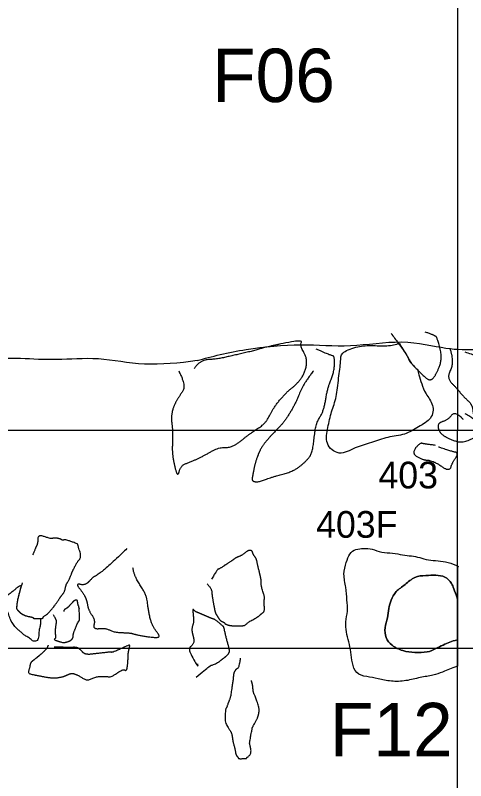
# Model space of a CAD drawing. Extents: x -160.1 to -89.2, y -288.3 to -253.8.
# Drawn here: x -136.14 to -131.92, y -273.28 to -266.12 of the extents above; entities that cross this region are included whole.
import ezdxf

# ---------------------------------------------------------------- set-up
doc = ezdxf.new("R2010")
doc.units = 0
for name, color, linetype in [('Contexts', 7, 'Continuous'), ('Feature Numbers', 7, 'Continuous'), ('Features', 7, 'Continuous'), ('House Outline', 7, 'Continuous'), ('Quadrats', 7, 'Continuous'), ('Stone_Masonry', 7, 'Continuous'), ('Unit Numbers', 7, 'Continuous')]:
    doc.layers.add(name, color=color, linetype=linetype)

msp = doc.modelspace()

# ---------------------------------------------------------------- linework, layer by layer
at = {"layer": 'Features'}
for p, q in [((-131.9999, -271.275), (-131.9999, -271.584)), ((-131.9999, -271.586), (-131.9999, -271.966)), ((-131.9999, -271.966), (-131.9989, -271.967)), ((-131.9999, -271.967), (-131.9999, -272.213))]:
    msp.add_line(p, q, dxfattribs=at)
for points in [[(-134.4389, -269.352), (-134.6099, -269.375), (-134.9439, -269.408), (-135.3689, -269.314), (-135.7669, -269.353), (-136.0879, -269.328), (-136.4399, -269.333), (-136.6769, -269.331), (-137.0559, -269.376), (-136.9419, -269.138), (-136.9429, -268.942), (-137.0589, -268.69), (-136.9669, -268.421), (-137.1139, -268.135), (-136.9119, -268.026), (-136.8779, -267.817), (-136.8659, -267.6), (-136.9509, -267.353), (-136.9169, -267.146), (-136.9129, -266.881), (-136.9979, -266.622), (-136.8059, -266.394), (-136.9169, -266.165), (-136.8029, -265.952), (-136.7379, -265.726), (-136.8189, -265.502), (-136.7629, -265.356), (-136.8899, -265.262), (-136.7259, -264.959), (-136.8109, -264.694), (-136.7419, -264.459), (-136.5699, -264.342), (-136.2629, -264.417), (-135.8409, -264.318), (-135.3479, -264.373), (-134.8339, -264.284), (-134.3339, -264.427), (-133.8169, -264.394), (-133.3299, -264.499), (-132.8099, -264.321), (-132.2969, -264.442), (-131.7819, -264.429), (-131.2549, -264.391), (-130.8479, -264.382), (-130.6259, -264.379)], [(-134.4389, -269.352), (-134.3059, -269.312), (-133.9879, -269.238), (-133.4539, -269.186), (-133.0109, -269.234), (-132.5129, -269.144), (-132.0789, -269.254), (-131.8289, -269.244), (-131.4639, -269.244), (-131.0579, -269.293), (-130.5099, -269.095), (-130.0429, -269.284), (-129.5609, -269.293), (-129.1319, -269.246), (-128.6249, -269.186), (-128.6229, -268.707), (-128.4629, -268.358), (-128.3909, -267.945), (-128.3179, -267.593), (-128.2549, -267.212), (-128.1409, -266.548), (-128.0879, -266.084), (-127.9279, -265.642), (-128.0689, -265.345), (-128.1609, -265.183), (-128.2139, -265.111)], [(-131.9999, -272.213), (-132.0339, -272.225), (-132.0719, -272.239), (-132.1369, -272.267), (-132.2249, -272.299), (-132.3479, -272.316), (-132.4809, -272.353), (-132.6219, -272.359), (-132.7449, -272.326), (-132.8499, -272.313), (-132.9569, -272.284), (-132.9859, -272.18), (-132.9989, -272.08), (-133.0139, -271.985), (-133.0439, -271.892), (-133.0509, -271.798), (-133.0249, -271.697), (-133.0369, -271.593), (-133.0409, -271.476), (-133.0739, -271.347), (-133.0409, -271.239), (-133.0129, -271.156), (-132.9529, -271.113), (-132.8799, -271.111), (-132.7989, -271.11), (-132.7129, -271.154), (-132.6049, -271.148), (-132.5129, -271.174), (-132.4299, -271.179), (-132.3539, -271.193), (-132.2729, -271.221), (-132.1829, -271.223), (-132.0859, -271.238), (-132.0229, -271.263), (-131.9909, -271.28)], [(-131.9999, -271.585), (-132.0289, -271.494), (-132.0499, -271.436), (-132.1139, -271.369), (-132.2009, -271.358), (-132.2949, -271.364), (-132.4029, -271.368), (-132.4899, -271.452), (-132.5799, -271.509), (-132.6249, -271.596), (-132.6449, -271.67), (-132.6519, -271.759), (-132.6839, -271.851), (-132.6759, -271.949), (-132.6209, -272.019), (-132.5139, -272.074), (-132.3989, -272.084), (-132.2769, -272.086), (-132.2009, -272.047), (-132.1339, -272.013), (-132.0729, -271.985), (-132.0289, -271.973), (-131.9989, -271.967)], [(-131.9989, -271.967), (-132.0289, -271.973), (-132.0729, -271.985), (-132.1339, -272.013), (-132.2009, -272.047), (-132.2769, -272.086), (-132.3989, -272.084), (-132.5139, -272.074), (-132.6209, -272.019), (-132.6759, -271.949), (-132.6839, -271.851), (-132.6519, -271.759), (-132.6449, -271.67), (-132.6249, -271.596), (-132.5799, -271.509), (-132.4899, -271.452), (-132.4029, -271.368), (-132.2949, -271.364), (-132.2009, -271.358), (-132.1139, -271.369), (-132.0499, -271.436), (-132.0289, -271.494), (-131.9999, -271.585)]]:
    msp.add_open_spline(points, degree=3, dxfattribs=at)
at = {"layer": 'House Outline'}
msp.add_lwpolyline([(-142.0339, -259.974), (-121.4619, -259.974), (-121.4619, -272.046), (-142.0339, -272.046)], close=True, dxfattribs=at)
at = {"layer": 'Quadrats'}
for p, q in [((-131.9999, -262.004), (-131.9999, -270.004)), ((-131.9999, -262.004), (-131.9999, -270.004)), ((-139.9999, -270.004), (-131.9999, -270.004)), ((-131.9999, -275.67), (-131.9999, -270.004)), ((-131.9999, -275.67), (-131.9999, -270.004)), ((-131.9999, -270.004), (-129.9999, -270.004))]:
    msp.add_line(p, q, dxfattribs=at)
at = {"layer": 'Stone_Masonry'}
for p, q in [((-132.3719, -269.44), (-132.3719, -269.438)), ((-135.9069, -271.765), (-135.9069, -271.764))]:
    msp.add_line(p, q, dxfattribs=at)
for points, degree in [([(-132.6219, -269.096), (-132.4619, -269.311), (-132.4569, -269.353), (-132.3509, -269.462), (-132.2529, -269.554), (-132.1869, -269.461), (-132.1399, -269.32), (-132.1889, -269.142), (-132.2029, -269.119), (-132.3019, -269.084)], 2), ([(-134.6119, -269.446), (-134.5409, -269.589), (-134.6029, -269.679), (-134.6639, -269.783), (-134.6839, -269.889), (-134.6679, -270.003), (-134.6709, -270.129), (-134.6729, -270.196), (-134.6619, -270.293), (-134.6219, -270.449), (-134.5939, -270.333), (-134.4999, -270.3), (-134.3769, -270.243), (-134.2349, -270.161), (-134.1119, -270.169), (-133.9349, -270.027), (-133.7929, -269.938), (-133.7269, -269.796), (-133.6049, -269.649), (-133.5129, -269.579), (-133.4329, -269.479), (-133.4019, -269.337), (-133.4799, -269.206), (-133.4429, -269.153), (-133.7969, -269.224), (-133.9179, -269.263), (-134.0919, -269.301), (-134.2519, -269.338), (-134.4109, -269.346), (-134.4669, -269.424)], 2), ([(-132.3719, -269.438), (-132.3699, -269.451), (-132.3669, -269.478), (-132.3329, -269.568), (-132.3039, -269.661), (-132.2149, -269.765), (-132.2349, -269.901), (-132.3639, -269.967), (-132.4909, -270.052), (-132.6529, -270.062), (-132.8069, -270.122), (-132.9589, -270.161), (-133.1109, -270.252), (-133.2469, -270.131), (-133.2139, -269.977), (-133.1829, -269.826), (-133.1289, -269.698), (-133.1159, -269.514), (-133.0869, -269.345), (-133.1029, -269.281), (-132.9489, -269.218), (-132.8129, -269.207), (-132.6539, -269.219), (-132.5769, -269.2), (-132.5419, -269.188)], 3), ([(-132.5419, -269.188), (-132.5299, -269.221), (-132.4609, -269.317), (-132.4569, -269.35), (-132.3989, -269.413), (-132.3719, -269.44)], 3), ([(-133.3479, -269.447), (-133.4459, -269.57), (-133.5149, -269.751), (-133.6259, -269.931), (-133.7179, -270.022), (-133.8109, -270.127), (-133.8529, -270.193), (-133.8969, -270.312), (-133.9169, -270.419), (-133.9299, -270.482), (-133.8599, -270.489), (-133.7459, -270.443), (-133.5409, -270.391), (-133.4279, -270.304), (-133.3539, -270.214), (-133.3309, -269.943), (-133.2509, -269.825), (-133.2169, -269.606), (-133.1539, -269.46), (-133.1499, -269.308), (-133.1879, -269.304), (-133.3239, -269.244)], 2), ([(-132.0719, -269.234), (-132.0279, -269.37), (-132.1029, -269.512), (-132.0099, -269.607), (-131.9429, -269.689), (-131.8589, -269.765), (-131.8519, -269.872), (-131.7839, -269.932), (-131.6809, -269.988), (-131.5719, -270.022), (-131.4399, -269.991), (-131.4079, -270.071), (-131.2399, -270.021), (-130.9999, -270.04), (-130.8839, -269.972), (-130.8269, -269.967), (-130.7589, -269.54), (-130.8009, -269.466), (-130.7839, -269.351), (-130.8089, -269.28), (-130.8439, -269.257), (-130.9609, -269.305), (-131.3129, -269.294), (-131.2879, -269.36), (-131.6899, -269.336), (-131.6499, -269.365), (-131.9279, -269.273)], 2), ([(-131.9439, -269.903), (-132.0229, -269.819), (-132.0889, -269.909), (-132.1909, -269.938), (-132.1659, -270.032), (-132.0809, -270.083), (-131.9579, -270.126), (-131.8089, -270.059), (-131.7979, -269.944), (-131.7869, -269.938), (-131.9259, -269.849)], 2), ([(-132.2039, -270.145), (-132.3069, -270.133), (-132.3539, -270.12), (-132.4309, -270.222), (-132.3229, -270.282), (-132.2259, -270.287), (-132.0739, -270.394), (-132.0469, -270.303), (-131.9849, -270.216), (-132.0609, -270.2), (-132.1779, -270.161)], 2), ([(-136.0789, -271.431), (-136.1159, -271.557), (-136.1269, -271.619), (-136.1289, -271.636), (-136.1309, -271.658), (-136.1359, -271.672), (-136.0949, -271.716), (-136.0469, -271.742), (-135.9739, -271.755), (-135.9779, -271.767), (-135.8789, -271.767), (-135.8859, -271.749), (-135.8379, -271.724), (-135.7549, -271.621), (-135.7209, -271.564), (-135.6809, -271.517), (-135.6669, -271.446), (-135.6489, -271.422), (-135.6119, -271.336), (-135.6029, -271.314), (-135.5639, -271.237), (-135.5209, -271.189), (-135.5579, -271.081), (-135.5549, -271.068), (-135.6779, -271.025), (-135.6999, -271.036), (-135.7279, -271.017), (-135.7879, -271.011), (-135.8079, -271.022), (-135.9309, -270.978), (-135.9329, -271.057), (-135.9419, -271.08), (-135.9529, -271.106), (-135.9809, -271.17)], 2), ([(-135.0979, -271.112), (-135.2759, -271.282), (-135.3769, -271.361), (-135.4169, -271.38), (-135.4869, -271.459), (-135.5819, -271.435), (-135.5039, -271.532), (-135.4749, -271.592), (-135.4579, -271.689), (-135.3929, -271.78), (-135.4189, -271.867), (-135.2959, -271.854), (-135.2229, -271.895), (-135.0619, -271.901), (-135.0289, -271.913), (-134.9069, -271.937), (-134.7669, -271.949), (-134.8649, -271.836), (-134.9009, -271.659), (-134.9129, -271.543), (-135.0319, -271.367), (-135.0409, -271.291)], 2), ([(-134.3459, -271.44), (-134.3029, -271.488), (-134.3009, -271.542), (-134.2869, -271.625), (-134.2789, -271.661), (-134.2709, -271.711), (-134.2469, -271.749), (-134.2249, -271.786), (-134.1799, -271.805), (-134.1809, -271.817), (-134.1259, -271.834), (-134.0599, -271.834), (-133.9939, -271.835), (-133.9619, -271.8), (-133.8689, -271.752), (-133.8369, -271.72), (-133.8049, -271.7), (-133.8139, -271.61), (-133.8049, -271.563), (-133.8389, -271.469), (-133.8379, -271.411), (-133.8499, -271.354), (-133.8699, -271.272), (-133.8849, -271.203), (-133.9169, -271.163), (-133.9229, -271.129), (-133.9629, -271.127), (-134.0159, -271.174), (-134.0759, -271.196), (-134.1109, -271.224), (-134.1739, -271.265), (-134.1819, -271.269), (-134.2439, -271.31), (-134.2389, -271.293), (-134.2819, -271.362), (-134.2639, -271.33), (-134.3049, -271.398)], 2), ([(-135.9069, -271.764), (-135.9059, -271.79), (-135.9059, -271.803), (-135.9089, -271.837), (-135.9229, -271.879), (-135.9219, -271.93), (-135.9319, -271.979), (-135.9769, -271.982), (-136.0009, -271.956), (-136.0369, -271.934), (-136.0659, -271.919), (-136.0879, -271.894), (-136.1139, -271.875), (-136.1399, -271.849), (-136.1679, -271.814), (-136.1939, -271.771), (-136.2049, -271.716), (-136.2289, -271.672), (-136.2439, -271.627), (-136.2469, -271.584), (-136.2249, -271.557), (-136.1999, -271.536), (-136.1729, -271.512), (-136.1409, -271.494), (-136.1309, -271.472), (-136.0929, -271.457), (-136.0839, -271.453)], 3), ([(-136.0839, -271.453), (-136.0969, -271.494), (-136.1169, -271.562), (-136.1269, -271.619), (-136.1289, -271.636), (-136.1309, -271.658), (-136.1359, -271.672), (-136.0949, -271.716), (-136.0469, -271.742), (-135.9739, -271.755), (-135.9779, -271.766), (-135.9239, -271.767), (-135.9069, -271.765)], 3), ([(-135.7879, -271.729), (-135.7609, -271.774), (-135.7599, -271.805), (-135.7729, -271.888), (-135.7619, -271.951), (-135.7879, -271.964), (-135.6939, -271.994), (-135.6659, -271.987), (-135.6329, -271.978), (-135.5999, -271.949), (-135.6039, -271.915), (-135.5479, -271.781), (-135.5399, -271.791), (-135.5429, -271.711), (-135.5469, -271.649), (-135.5549, -271.643), (-135.5609, -271.597), (-135.5679, -271.593), (-135.5919, -271.597), (-135.6339, -271.645), (-135.6589, -271.67), (-135.6889, -271.684), (-135.6899, -271.7)], 2), ([(-134.4479, -272.315), (-134.3129, -272.201), (-134.3029, -272.206), (-134.2379, -272.176), (-134.1959, -272.139), (-134.1839, -272.133), (-134.1319, -272.086), (-134.1419, -272.034), (-134.1689, -271.939), (-134.1889, -271.844), (-134.1929, -271.841), (-134.2649, -271.779), (-134.3019, -271.766), (-134.3569, -271.743), (-134.4069, -271.721), (-134.4619, -271.699), (-134.4809, -271.67), (-134.4759, -271.738), (-134.4699, -271.799), (-134.4939, -271.87), (-134.4699, -271.953), (-134.4709, -271.995), (-134.4899, -272.02), (-134.5249, -272.056), (-134.4199, -272.243), (-134.4339, -272.189)], 2), ([(-135.8339, -272.014), (-135.8459, -272.044), (-135.8819, -272.082), (-135.9199, -272.115), (-135.9539, -272.142), (-135.9819, -272.164), (-136.0019, -272.181), (-136.0089, -272.23), (-136.0279, -272.281), (-135.9449, -272.297), (-135.8339, -272.319), (-135.7729, -272.324), (-135.6949, -272.312), (-135.6219, -272.278), (-135.5949, -272.282), (-135.5489, -272.299), (-135.4719, -272.352), (-135.3879, -272.308), (-135.2869, -272.307), (-135.2479, -272.317), (-135.1319, -272.237), (-135.1009, -272.26), (-135.0899, -272.199), (-135.0859, -272.128), (-135.0839, -272.077), (-135.0659, -272.008), (-135.0949, -272.023), (-135.2369, -272.086), (-135.2359, -272.078), (-135.3269, -272.088), (-135.4189, -272.099), (-135.4639, -272.103), (-135.5019, -272.094), (-135.5229, -272.067), (-135.5629, -272.033), (-135.6439, -272.039), (-135.7599, -272.031), (-135.7789, -272.034)], 2), ([(-134.0349, -272.138), (-134.0479, -272.23), (-134.0729, -272.237), (-134.0989, -272.278), (-134.1009, -272.337), (-134.1099, -272.379), (-134.1249, -272.498), (-134.1409, -272.537), (-134.1649, -272.605), (-134.1729, -272.609), (-134.1819, -272.735), (-134.1369, -272.803), (-134.1119, -272.849), (-134.1069, -272.908), (-134.0849, -272.986), (-134.0749, -273.046), (-134.0579, -273.063), (-134.0519, -273.081), (-133.9719, -273.074), (-133.9859, -273.079), (-133.9269, -273.031), (-133.9469, -272.937), (-133.9479, -272.927), (-133.9239, -272.801), (-133.9229, -272.788), (-133.8779, -272.71), (-133.8629, -272.667), (-133.8549, -272.604), (-133.8939, -272.499), (-133.9149, -272.453), (-133.9169, -272.393), (-133.9319, -272.345), (-133.9299, -272.346)], 2)]:
    msp.add_open_spline(points, degree=degree, dxfattribs=at)

# ---------------------------------------------------------------- texts
at = {"layer": 'Contexts'}
msp.add_text('403F', height=0.25, dxfattribs=at).set_placement((-133.3239, -271.01))
at = {"layer": 'Feature Numbers'}
for s, p in [('F06', (-134.2999, -266.931)), ('F12', (-133.1959, -273.056))]:
    msp.add_text(s, height=0.5, dxfattribs=at).set_placement(p)
at = {"layer": 'Unit Numbers'}
msp.add_text('403', height=0.25, dxfattribs=at).set_placement((-132.7399, -270.548))

doc.saveas('drawing.dxf')
